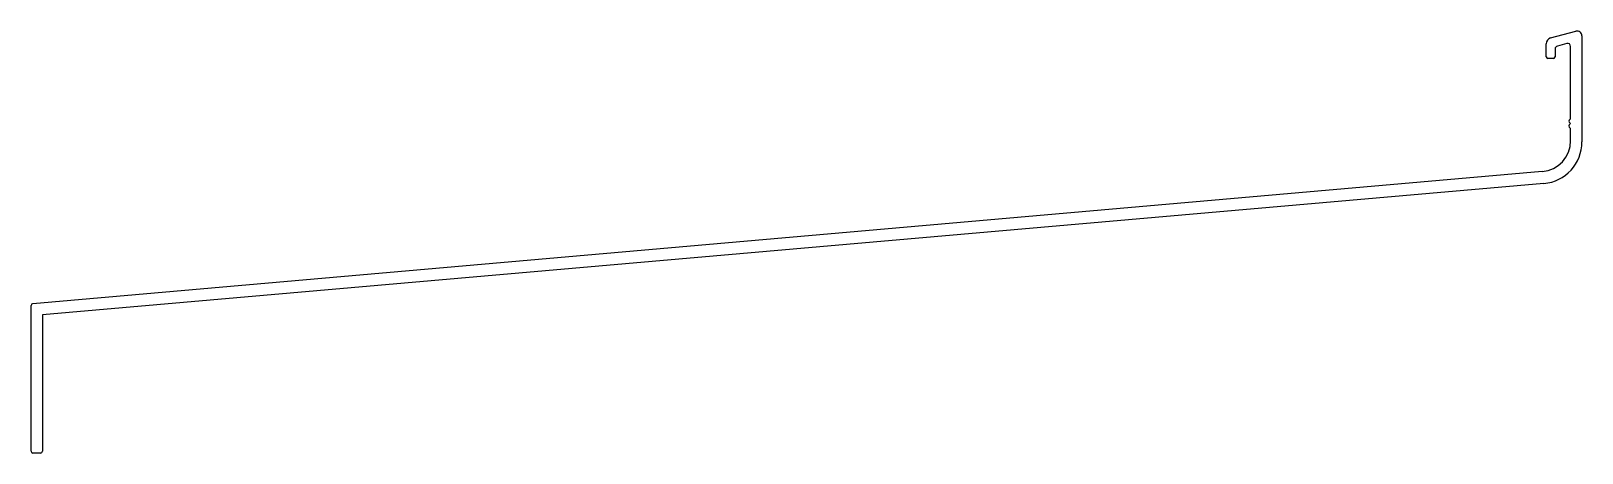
# Model space of a CAD drawing. Extents: x 2474 to 2734, y 1237 to 1308.
import ezdxf

# ---------------------------------------------------------------- set-up
doc = ezdxf.new("R2010")
doc.units = 0
doc.layers.get('0').update_dxf_attribs({"linetype": 'CONTINUOUS'})

msp = doc.modelspace()

# ---------------------------------------------------------------- linework, layer by layer
at = {"linetype": 'CONTINUOUS'}
for p, q in [((2728.1, 1303.25), (2728.1, 1305.42)), ((2728.84, 1306.38), (2733.09, 1307.52)), ((2731.57, 1305.46), (2729.97, 1305.03)), ((2734.1, 1306.75), (2734.1, 1288.96)), ((2729.3, 1302.95), (2728.4, 1302.95)), ((2729.6, 1304.55), (2729.6, 1303.25)), ((2732.2, 1292.84), (2732.2, 1304.98)), ((2731.97, 1292.61), (2732.2, 1292.84)), ((2732.2, 1292.03), (2731.97, 1292.26)), ((2731.97, 1291.8), (2732.2, 1292.03)), ((2732.2, 1291.22), (2731.97, 1291.45)), ((2732.2, 1289.15), (2732.2, 1291.22)), ((2727.45, 1283.97), (2474.38, 1261.83)), ((2727.71, 1281.99), (2476, 1259.96)), ((2474.1, 1237.1), (2474.1, 1261.53)), ((2476, 1259.96), (2476, 1237.1)), ((2475.7, 1236.8), (2474.4, 1236.8))]:
    msp.add_line(p, q, dxfattribs=at)
for centre, radius, start, end in [((2729.1, 1305.42), 1, 105, 180), ((2731.7, 1304.98), 0.5, 0, 105), ((2733.3, 1306.75), 0.8, 0, 105), ((2728.4, 1303.25), 0.3, 180, 270), ((2729.3, 1303.25), 0.3, 270, 360), ((2730.1, 1304.55), 0.5, 105, 180), ((2732.15, 1292.43), 0.25, 135, 225), ((2732.15, 1291.63), 0.25, 135, 225), ((2727, 1289.15), 5.2, 275, 360), ((2727.1, 1288.96), 7, 275, 0), ((2474.4, 1261.53), 0.3, 95, 180), ((2474.4, 1237.1), 0.3, 180, 270), ((2475.7, 1237.1), 0.3, 270, 0)]:
    msp.add_arc(centre, radius, start, end, dxfattribs=at)

doc.saveas('drawing.dxf')
